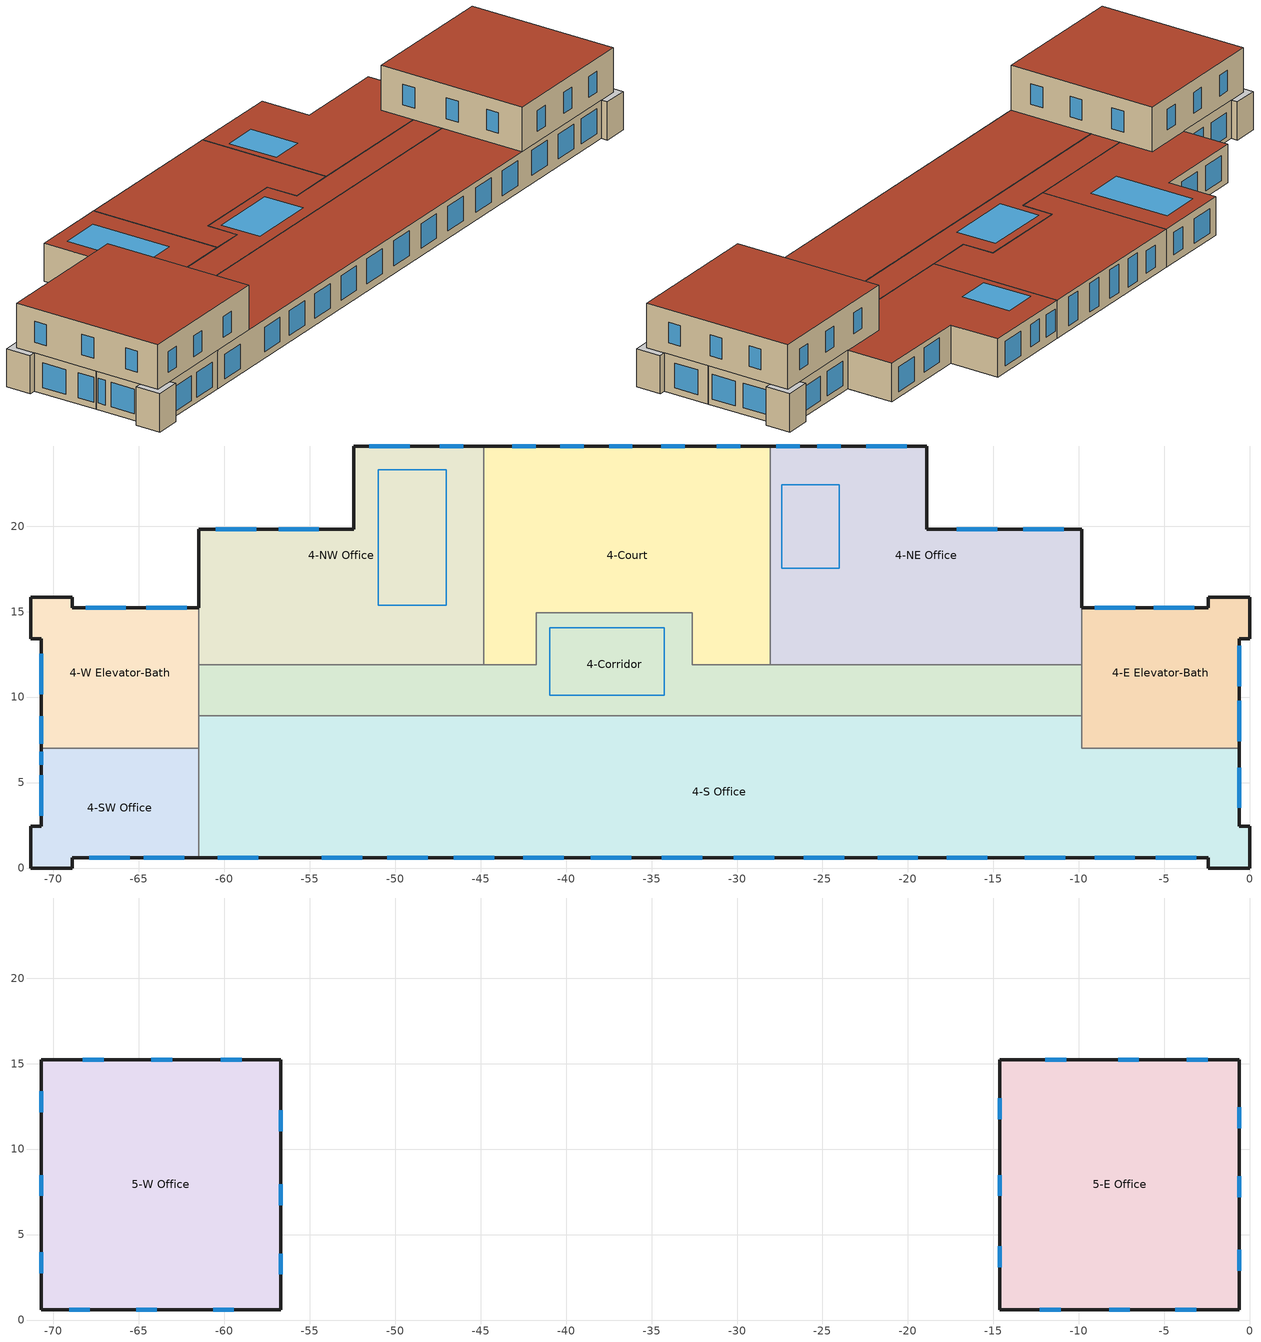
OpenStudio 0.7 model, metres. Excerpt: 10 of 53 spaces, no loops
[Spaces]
4-Court
 floor adiabatic (Exterior Floor): -28.04,24.69 -28.04,11.89 -32.61,11.89 -32.61,14.94 -41.76,14.94 -41.76,11.89 -44.81,11.89 -44.81,24.69 z12.65
 wall outside (Exterior Wall): -28.04,24.69 -44.81,24.69 z12.65:16.31
 wall to 4-Corridor (Interior Wall): -44.81,11.89 -41.76,11.89 -41.76,14.94 -32.61,14.94 -32.61,11.89 -28.04,11.89 z12.65:16.31
 wall to 4-NE Office (Interior Wall): -28.04,11.89 -28.04,24.69 z12.65:16.31
 wall to 4-NW Office (Interior Wall): -44.81,24.69 -44.81,11.89 z12.65:16.31
 window (Exterior Window): -33.06,24.69 -34.43,24.69 z13.15:15.89; -41.77,24.69 -43.14,24.69 z13.33:15.46; -29.8,24.69 -31.18,24.69 z13.16:15.9; -38.96,24.69 -40.33,24.69 z13.12:15.86; -36.12,24.69 -37.49,24.69 z13.19:15.94
 roof outside (Exterior Roof): -28.04,11.89 -28.04,24.69 -44.81,24.69 -44.81,11.89 -41.76,11.89 -41.76,14.94 -32.61,14.94 -32.61,11.89 z16.31
4-S Office
 floor adiabatic (Exterior Floor): -9.83,8.92 -9.83,7.01 -0.61,7.01 -0.61,2.44 0,2.44 0,0 -2.44,0 -2.44,0.61 -61.49,0.61 -61.49,8.92 z12.65
 wall outside (Exterior Wall): -61.49,0.61 -2.44,0.61 -2.44,0 0,0 0,2.44 -0.61,2.44 -0.61,7.01 z12.65:16.31
 wall to 4-E Elevator-Bath (Interior Wall): -0.61,7.01 -9.83,7.01 -9.83,8.92 z12.65:16.31
 wall to 4-SW Office (Interior Wall): -61.49,7.01 -61.49,0.61 z12.65:16.31
 wall to 4-W Elevator-Bath (Interior Wall): -61.49,8.92 -61.49,7.01 z12.65:16.31
 wall to 4-Corridor (Interior Wall): -9.83,8.92 -61.49,8.92 z12.65:16.31
 window (Exterior Window): -60.39,0.61 -58.02,0.61 z13.14:15.5; -0.61,3.52 -0.61,5.88 z13.25:15.62; -17.72,0.61 -15.35,0.61 z13.36:15.73; -21.78,0.61 -19.42,0.61 z13.4:15.76; -34.4,0.61 -32.04,0.61 z13.43:15.79; -30.19,0.61 -27.83,0.61 / -42.51,0.61 -40.14,0.61 / -38.54,0.61 -36.18,0.61 / -9.09,0.61 -6.72,0.61 / -5.51,0.61 -3.15,0.61 z13.39:15.75; -13.17,0.61 -10.81,0.61 z13.48:15.84; -54.28,0.61 -51.92,0.61 z13.26:15.62; -46.56,0.61 -44.2,0.61 z13.31:15.68; -26.1,0.61 -23.74,0.61 z13.39:15.76; -50.46,0.61 -48.1,0.61 z13.28:15.65
 ceiling adiabatic (Exterior Roof): -56.69,0.61 -56.69,8.92 -61.49,8.92 -61.49,0.61 z16.31; 0,0 0,2.44 -0.61,2.44 -0.61,7.01 -9.83,7.01 -9.83,8.92 -14.63,8.92 -14.63,0.61 -2.44,0.61 -2.44,0 z16.31
 roof outside (Exterior Roof): -14.63,0.61 -14.63,8.92 -56.69,8.92 -56.69,0.61 z16.31
4-NW Office
 floor adiabatic (Exterior Floor): -44.81,24.69 -44.81,11.89 -61.49,11.89 -61.49,19.81 -52.43,19.81 -52.43,24.69 z12.65
 wall outside (Exterior Wall): -44.81,24.69 -52.43,24.69 -52.43,19.81 -61.49,19.81 -61.49,15.24 z12.65:16.31
 wall to 4-W Elevator-Bath (Interior Wall): -61.49,15.24 -61.49,11.89 z12.65:16.31
 wall to 4-Corridor (Interior Wall): -61.49,11.89 -44.81,11.89 z12.65:16.31
 window (Exterior Window): -54.46,19.81 -56.82,19.81 z13.24:15.61; -49.15,24.69 -51.51,24.69 z13.18:15.54; -46.02,24.69 -47.39,24.69 z13.36:15.49; -58.13,19.81 -60.49,19.81 z13.25:15.61
 ceiling adiabatic (Exterior Roof): -56.69,11.89 -56.69,15.24 -61.49,15.24 -61.49,11.89 z16.31
 roof outside (Exterior Roof): -44.81,11.89 -44.81,24.69 -52.43,24.69 -52.43,19.81 -61.49,19.81 -61.49,15.24 -56.69,15.24 -56.69,11.89 z16.31
 skylight (Exterior Window): -47.02,15.37 -47.02,23.3 -50.99,23.3 -50.99,15.37 z16.31
4-E Elevator-Bath
 floor adiabatic (Exterior Floor): 0,15.85 0,13.41 -0.61,13.41 -0.61,7.01 -9.83,7.01 -9.83,15.24 -2.44,15.24 -2.44,15.85 z12.65
 wall outside (Exterior Wall): -0.61,7.01 -0.61,13.41 0,13.41 0,15.85 -2.44,15.85 -2.44,15.24 -9.83,15.24 z12.65:16.31
 wall to 4-NE Office (Interior Wall): -9.83,15.24 -9.83,11.89 z12.65:16.31
 wall to 4-Corridor (Interior Wall): -9.83,11.89 -9.83,8.92 z12.65:16.31
 window (Exterior Window): -6.7,15.24 -9.06,15.24 z13.24:15.6; -0.61,7.41 -0.61,9.77 z13.25:15.61; -3.26,15.24 -5.62,15.24 z13.19:15.55; -0.61,10.63 -0.61,13 z13.3:15.67
 ceiling adiabatic (Exterior Roof): -0.61,7.01 -0.61,13.41 0,13.41 0,15.85 -2.44,15.85 -2.44,15.24 -9.83,15.24 -9.83,7.01 z16.31
4-NE Office
 floor adiabatic (Exterior Floor): -18.9,24.69 -18.9,19.81 -9.83,19.81 -9.83,11.89 -28.04,11.89 -28.04,24.69 z12.65
 wall outside (Exterior Wall): -9.83,15.24 -9.83,19.81 -18.9,19.81 -18.9,24.69 -28.04,24.69 z12.65:16.31
 wall to 4-Corridor (Interior Wall): -28.04,11.89 -9.83,11.89 z12.65:16.31
 window (Exterior Window): -14.79,19.81 -17.15,19.81 z13.44:15.81; -23.94,24.69 -25.31,24.69 z13.5:15.63; -26.34,24.69 -27.71,24.69 z13.46:15.59; -20.07,24.69 -22.43,24.69 z13.26:15.62; -10.88,19.81 -13.24,19.81 z13.19:15.56
 ceiling adiabatic (Exterior Roof): -9.83,11.89 -9.83,15.24 -14.63,15.24 -14.63,11.89 z16.31
 roof outside (Exterior Roof): -14.63,11.89 -14.63,15.24 -9.83,15.24 -9.83,19.81 -18.9,19.81 -18.9,24.69 -28.04,24.69 -28.04,11.89 z16.31
 skylight (Exterior Window): -24.03,17.54 -24.03,22.41 -27.38,22.41 -27.38,17.54 z16.31
4-W Elevator-Bath
 floor adiabatic (Exterior Floor): -68.88,15.85 -68.88,15.24 -61.49,15.24 -61.49,7.01 -70.71,7.01 -70.71,13.41 -71.32,13.41 -71.32,15.85 z12.65
 wall outside (Exterior Wall): -61.49,15.24 -68.88,15.24 -68.88,15.85 -71.32,15.85 -71.32,13.41 -70.71,13.41 -70.71,7.01 z12.65:16.31
 wall to 4-Corridor (Interior Wall): -61.49,8.92 -61.49,11.89 z12.65:16.31
 wall to 4-SW Office (Interior Wall): -70.71,7.01 -61.49,7.01 z12.65:16.31
 window (Exterior Window): -70.71,8.86 -70.71,7.26 z13.27:15.63; -65.75,15.24 -68.11,15.24 z13.07:15.43; -62.2,15.24 -64.57,15.24 z13.12:15.48; -70.71,12.54 -70.71,10.18 z13.22:15.58
 ceiling adiabatic (Exterior Roof): -61.49,7.01 -61.49,15.24 -68.88,15.24 -68.88,15.85 -71.32,15.85 -71.32,13.41 -70.71,13.41 -70.71,7.01 z16.31
4-Corridor
 floor adiabatic (Exterior Floor): -32.61,14.94 -32.61,11.89 -9.83,11.89 -9.83,8.92 -61.49,8.92 -61.49,11.89 -41.76,11.89 -41.76,14.94 z12.65
 ceiling adiabatic (Exterior Roof): -56.69,8.92 -56.69,11.89 -61.49,11.89 -61.49,8.92 z16.31; -9.83,8.92 -9.83,11.89 -14.63,11.89 -14.63,8.92 z16.31
 roof outside (Exterior Roof): -14.63,8.92 -14.63,11.89 -32.61,11.89 -32.61,14.94 -41.76,14.94 -41.76,11.89 -56.69,11.89 -56.69,8.92 z16.31
 skylight (Exterior Window): -34.26,10.1 -34.26,14.06 -40.97,14.06 -40.97,10.1 z16.31
4-SW Office
 floor adiabatic (Exterior Floor): -61.49,7.01 -61.49,0.61 -68.88,0.61 -68.88,0 -71.32,0 -71.32,2.44 -70.71,2.44 -70.71,7.01 z12.65
 wall outside (Exterior Wall): -70.71,7.01 -70.71,2.44 -71.32,2.44 -71.32,0 -68.88,0 -68.88,0.61 -61.49,0.61 z12.65:16.31
 window (Exterior Window): -70.71,6.81 -70.71,6.05 / -70.71,5.41 -70.71,3.05 z13.32:15.68; -64.71,0.61 -62.35,0.61 z13.14:15.5; -67.9,0.61 -65.54,0.61 z13.15:15.51
 ceiling adiabatic (Exterior Roof): -68.88,0 -68.88,0.61 -61.49,0.61 -61.49,7.01 -70.71,7.01 -70.71,2.44 -71.32,2.44 -71.32,0 z16.31
5-E Office
 floor adiabatic (Exterior Floor): -0.61,15.24 -0.61,0.61 -14.63,0.61 -14.63,15.24 z16.31
 wall outside (Exterior Wall): -0.61,0.61 -0.61,15.24 -14.63,15.24 -14.63,0.61 -0.61,0.61 z16.31:20.57
 window (Exterior Window): -0.61,11.23 -0.61,12.45 z17.41:19.39; -0.61,2.88 -0.61,4.1 / -8.23,0.61 -7.01,0.61 / -14.63,4.31 -14.63,3.09 z17.4:19.38; -0.61,7.18 -0.61,8.4 z17.34:19.32; -10.74,15.24 -11.96,15.24 z17.54:19.52; -14.63,12.97 -14.63,11.75 z17.43:19.41; -6.48,15.24 -7.7,15.24 z17.5:19.48; -4.37,0.61 -3.15,0.61 z17.35:19.33; -2.47,15.24 -3.69,15.24 z17.46:19.44; -14.63,8.48 -14.63,7.26 / -12.29,0.61 -11.07,0.61 z17.32:19.3
 roof outside (Exterior Roof): -0.61,0.61 -0.61,15.24 -14.63,15.24 -14.63,0.61 z20.57
5-W Office
 floor adiabatic (Exterior Floor): -56.69,15.24 -56.69,0.61 -70.71,0.61 -70.71,15.24 z16.31
 wall outside (Exterior Wall): -56.69,15.24 -70.71,15.24 -70.71,0.61 -56.69,0.61 -56.69,15.24 z16.31:20.57
 window (Exterior Window): -67.05,15.24 -68.27,15.24 z17.43:19.41; -65.16,0.61 -63.94,0.61 z17.2:19.18; -70.71,8.48 -70.71,7.26 z17.46:19.44; -63.06,15.24 -64.27,15.24 / -56.69,2.67 -56.69,3.89 z17.41:19.39; -60.65,0.61 -59.43,0.61 z17.21:19.2; -56.69,11.05 -56.69,12.26 z17.37:19.36; -70.71,13.37 -70.71,12.15 z17.36:19.34; -56.69,6.72 -56.69,7.94 z17.33:19.31; -58.98,15.24 -60.2,15.24 z17.47:19.45; -69.08,0.61 -67.86,0.61 z17.28:19.26; -70.71,3.95 -70.71,2.73 z17.38:19.36
 roof outside (Exterior Roof): -56.69,0.61 -56.69,15.24 -70.71,15.24 -70.71,0.61 z20.57
[Site]
CHICAGO_IL_USA TMY2-94846: Latitude {deg}=41.78; Longitude {deg}=-87.75; Time Zone {hr}=-6; Elevation {m}=190; Terrain=City
[SizingPeriod:DesignDay] Barometric Pressure {Pa}=100761.6; Rain Indicator=0; Snow Indicator=0; Day of Month=21; Daylight Saving Time Indicator=0; Humidity Indicating Type=WetBulb; Dry-Bulb Temperature Range Modifier Type=DefaultMultipliers; Solar Model Indicator=AshraeClearSky
Name | Maximum Dry-Bulb Temperature {C} | Daily Dry-Bulb Temperature Range {deltaC} | Humidity Indicating Conditions at Maximum Dry-Bulb {BasedOnField A3} | Wind Speed {m/s} | Wind Direction {deg} | Sky Clearness | Month | Day Type
StLouis_MO_USA Heating 99.6% Conditions | -11.6 | 0 | -11.6 | 4.5 | 290 | 0 | 1 | WinterDesignDay
StLouis_MO_USA Cooling .4% Conditions DB=>MWB | 34 | 10.4 | 23.7 | 0 | 0 | 1 | 7 | SummerDesignDay
[Site:WaterMainsTemperature]
Calculation Method=Correlation; Annual Average Outdoor Air Temperature {C}=12.61; Maximum Difference In Monthly Average Outdoor Air Temperatures {deltaC}=25.2
[Site:GroundTemperature:BuildingSurface]
19.713, 19.665, 19.706, 19.745, 20.486, 22.11, 22.459, 22.554, 22.169, 20.607, 20.047, 19.805
[Building]
Wichita Courthouse: North Axis {deg}=0
[Construction]
Interior Wall: G01a 19mm gypsum board, F04 Wall air space resistance, G01a 19mm gypsum board
Exterior Window: New Glazing
Exterior Wall: M15 200mm heavyweight concrete, F04 Wall air space resistance, G01a 19mm gypsum board
Exterior Roof: M11 100mm lightweight concrete, F05 Ceiling air space resistance, F08 Metal surface, F16 Acoustic tile
Exterior Floor: M15 200mm heavyweight concrete
Interior Furnishings: StdWood 6in
[Material]
Name | Roughness | Thickness {m} | Conductivity {W/m-K} | Density {kg/m3} | Specific Heat {J/kg-K} | Thermal Absorptance | Solar Absorptance | Visible Absorptance
G01a 19mm gypsum board | MediumSmooth | 0.019 | 0.16 | 800 | 1090
M15 200mm heavyweight concrete | MediumRough | 0.2032 | 1.95 | 2240 | 900
M11 100mm lightweight concrete | MediumRough | 0.1016 | 0.53 | 1280 | 840
F08 Metal surface | Smooth | 0.0008 | 45.28 | 7824 | 500
F16 Acoustic tile | MediumSmooth | 0.0191 | 0.06 | 368 | 590
StdWood 6in | MediumSmooth | 0.15 | 0.12 | 540 | 1210 | 0.9 | 0.7 | 0.7
[Material:AirGap]
Name | Thermal Resistance {m2-K/W}
F04 Wall air space resistance | 0.15
F05 Ceiling air space resistance | 0.18
[WindowMaterial:SimpleGlazingSystem]
New Glazing: U-Factor {W/m2-K}=1.64; Solar Heat Gain Coefficient=0.45; Visible Transmittance=0.67
[ThermalZone] Multiplier=1; Thermostat=ThermostatSetpoint:DualSetpoint #2; Use Ideal Air Loads=No
4-Corridor Thermal Zone; 4-S Office Thermal Zone; 4-E Elevator-Bath Thermal Zone; 4-NE Office Thermal Zone; 5-E Office Thermal Zone; 4-SW Office Thermal Zone; 4-W Elevator-Bath Thermal Zone; 4-Court Thermal Zone; 4-NW Office Thermal Zone; 5-W Office Thermal Zone
[Space]
Name | Thermal Zone | Design Specification Outdoor Air Object
4-Corridor | 4-Corridor Thermal Zone | SZ DSOA 4-Corridor
4-S Office | 4-S Office Thermal Zone | SZ DSOA 4-S Office
4-E Elevator-Bath | 4-E Elevator-Bath Thermal Zone | SZ DSOA 4-E Elevator-Bath
4-NE Office | 4-NE Office Thermal Zone | SZ DSOA 4-NE Office
5-E Office | 5-E Office Thermal Zone | SZ DSOA 5-E Office
4-SW Office | 4-SW Office Thermal Zone | SZ DSOA 4-SW Office
4-W Elevator-Bath | 4-W Elevator-Bath Thermal Zone | SZ DSOA 4-W Elevator-Bath
4-Court | 4-Court Thermal Zone | SZ DSOA 4-Court
4-NW Office | 4-NW Office Thermal Zone | SZ DSOA 4-NW Office
5-W Office | 5-W Office Thermal Zone | SZ DSOA 5-W Office
[ThermostatSetpoint:DualSetpoint]
ThermostatSetpoint:DualSetpoint #2: Heating Setpoint Temperature Schedule=Heating Setpoint Schedule; Cooling Setpoint Temperature Schedule=Cooling Setpoint Schedule
[DesignSpecification:OutdoorAir] Outdoor Air Flow per Person {m3/s-person}=0.00944
SZ DSOA 4-W Elevator-Bath; SZ DSOA 4-SW Office; SZ DSOA 5-W Office; SZ DSOA 4-Corridor; SZ DSOA 4-NW Office; SZ DSOA 4-Court; SZ DSOA 4-NE Office; SZ DSOA 4-S Office; SZ DSOA 5-E Office; SZ DSOA 4-E Elevator-Bath
[Lights:Definition] Design Level Calculation Method=Watts/Area; Watts per Space Floor Area {W/m2}=11.83
5-E Office Lights Definition; 4-S Office Lights Definition; 4-Corridor Lights Definition; 4-Court Lights Definition; 4-NE Office Lights Definition; 4-NW Office Lights Definition; 5-W Office Lights Definition; 4-E Elevator-Bath Lights Definition; 4-W Elevator-Bath Lights Definition; 4-SW Office Lights Definition
[Lights]
Name | Lights Definition | Space or SpaceType | Schedule
5-E Office Lights | 5-E Office Lights Definition | 5-E Office | Office Lights Schedule
4-S Office Lights | 4-S Office Lights Definition | 4-S Office | Office Lights Schedule
4-Corridor Lights | 4-Corridor Lights Definition | 4-Corridor | Corridor Lights Schedule
4-Court Lights | 4-Court Lights Definition | 4-Court | Office Lights Schedule
4-NE Office Lights | 4-NE Office Lights Definition | 4-NE Office | Office Lights Schedule
4-NW Office Lights | 4-NW Office Lights Definition | 4-NW Office | Office Lights Schedule
5-W Office Lights | 5-W Office Lights Definition | 5-W Office | Office Lights Schedule
4-E Elevator-Bath Lights | 4-E Elevator-Bath Lights Definition | 4-E Elevator-Bath | Office Lights Schedule
4-W Elevator-Bath Lights | 4-W Elevator-Bath Lights Definition | 4-W Elevator-Bath | Office Lights Schedule
4-SW Office Lights | 4-SW Office Lights Definition | 4-SW Office | Office Lights Schedule
[People:Definition] Number of People Calculation Method=People/Area; People per Space Floor Area {person/m2}=0.032292; Fraction Radiant=0.3
5-W Office People Definition; 4-W Elevator-Bath People Definition; 4-SW Office People Definition; 5-E Office People Definition; 4-NW Office People Definition; 4-Corridor People Definition; 4-Court People Definition; 4-NE Office People Definition; 4-E Elevator-Bath People Definition; 4-S Office People Definition
[People] Number of People Schedule=Office Occupancy Schedule; Activity Level Schedule=Office Activity Schedule
Name | People Definition | Space or SpaceType
5-W Office People | 5-W Office People Definition | 5-W Office
4-W Elevator-Bath People | 4-W Elevator-Bath People Definition | 4-W Elevator-Bath
4-SW Office People | 4-SW Office People Definition | 4-SW Office
5-E Office People | 5-E Office People Definition | 5-E Office
4-NW Office People | 4-NW Office People Definition | 4-NW Office
4-Corridor People | 4-Corridor People Definition | 4-Corridor
4-Court People | 4-Court People Definition | 4-Court
4-NE Office People | 4-NE Office People Definition | 4-NE Office
4-E Elevator-Bath People | 4-E Elevator-Bath People Definition | 4-E Elevator-Bath
4-S Office People | 4-S Office People Definition | 4-S Office
[ElectricEquipment:Definition]
Name | Design Level Calculation Method | Watts per Space Floor Area {W/m2} | Design Level {W}
4-SW Office ElectricEquipment Definition; 5-E Office ElectricEquipment Definition; 5-W Office ElectricEquipment Definition; 4-S Office ElectricEquipment Definition; 4-NW Office ElectricEquipment Definition; 4-NE Office ElectricEquipment Definition | Watts/Area | 8.0729
4-Court ElectricEquipment Definition; 4-Corridor ElectricEquipment Definition | Watts/Area | 4
W Elevator Motor Definition; E Elevator Motor Definition | EquipmentLevel |  | 5000
4-W Elevator-Bath ElectricEquipment Definition; 4-E Elevator-Bath ElectricEquipment Definition | Watts/Area | 0
[ElectricEquipment]
Name | Electric Equipment Definition | Space or SpaceType | Schedule
4-SW Office ElectricEquipment | 4-SW Office ElectricEquipment Definition | 4-SW Office | Office Equipment Schedule
4-Court ElectricEquipment | 4-Court ElectricEquipment Definition | 4-Court | Office Equipment Schedule
W Elevator Motor | W Elevator Motor Definition | 4-W Elevator-Bath | Office Equipment Schedule
5-E Office ElectricEquipment | 5-E Office ElectricEquipment Definition | 5-E Office | Office Equipment Schedule
4-Corridor ElectricEquipment | 4-Corridor ElectricEquipment Definition | 4-Corridor | Office Equipment Schedule
E Elevator Motor | E Elevator Motor Definition | 4-W Elevator-Bath | Elevator Motor
4-W Elevator-Bath ElectricEquipment | 4-W Elevator-Bath ElectricEquipment Definition | 4-W Elevator-Bath | Office Equipment Schedule
5-W Office ElectricEquipment | 5-W Office ElectricEquipment Definition | 5-W Office | Office Equipment Schedule
4-E Elevator-Bath ElectricEquipment | 4-E Elevator-Bath ElectricEquipment Definition | 4-E Elevator-Bath | Office Equipment Schedule
4-S Office ElectricEquipment | 4-S Office ElectricEquipment Definition | 4-S Office | Office Equipment Schedule
4-NW Office ElectricEquipment | 4-NW Office ElectricEquipment Definition | 4-NW Office | Office Equipment Schedule
4-NE Office ElectricEquipment | 4-NE Office ElectricEquipment Definition | 4-NE Office | Office Equipment Schedule
[InternalMass:Definition] Construction=Interior Furnishings; Design Level Calculation Method=SurfaceArea
Name | Surface Area {m2}
4-SW OFFICE Internal Mass Definition | 123.24
4-NE OFFICE Internal Mass Definition | 377.84
4-E ELEVATOR-BATH Internal Mass Definition; 4-W ELEVATOR-BATH Internal Mass Definition | 156.96
4-S OFFICE Internal Mass Definition | 981.46
4-COURT Internal Mass Definition | 373.48
4-CORRIDOR Internal Mass Definition | 362.8
5-E OFFICE Internal Mass Definition; 5-W OFFICE Internal Mass Definition | 410.26
4-NW OFFICE Internal Mass Definition | 338.82
[InternalMass]
Name | Internal Mass Definition | Space or SpaceType
4-SW OFFICE Internal Mass | 4-SW OFFICE Internal Mass Definition | 4-SW Office
4-NE OFFICE Internal Mass | 4-NE OFFICE Internal Mass Definition | 4-NE Office
4-E ELEVATOR-BATH Internal Mass | 4-E ELEVATOR-BATH Internal Mass Definition | 4-E Elevator-Bath
4-W ELEVATOR-BATH Internal Mass | 4-W ELEVATOR-BATH Internal Mass Definition | 4-W Elevator-Bath
4-S OFFICE Internal Mass | 4-S OFFICE Internal Mass Definition | 4-S Office
4-COURT Internal Mass | 4-COURT Internal Mass Definition | 4-Court
4-CORRIDOR Internal Mass | 4-CORRIDOR Internal Mass Definition | 4-Corridor
5-E OFFICE Internal Mass | 5-E OFFICE Internal Mass Definition | 5-E Office
4-NW OFFICE Internal Mass | 4-NW OFFICE Internal Mass Definition | 4-NW Office
5-W OFFICE Internal Mass | 5-W OFFICE Internal Mass Definition | 5-W Office
[Schedule:Compact]
Heating Setpoint Schedule: Through: 12/31, For: Weekdays, Until: 07:00, 16.66, Until: 18:00, 22.22, Until: 24:00, 16.66, For SummerDesignDay, Until: 24:00, 16.66, For: Saturday, Until: 08:00, 16.66, Until: 12:00, 22.22, Until: 24:00, 16.66, For: WinterDesignDay, Until: 24:00, 22.22, For: Sunday Holidays AllOtherDays, Until: 24:00, 16.66
Cooling Setpoint Schedule: Through: 12/31, For: Weekdays SummerDesignDay, Until: 07:00, 30, Until: 18:00, 23.33, Until: 24:00, 30, For: Saturday, Until: 08:00, 30, Until: 12:00, 23.33, Until: 24:00, 30, For WinterDesignDay, Until: 24:00, 30, For: Sunday Holidays AllOtherDays, Until: 24:00, 30
Office Lights Schedule: Through: 12/31, For: Weekdays, Until: 05:00, .25, Until: 7:00, .25, Until: 13:00, 1, Until: 17:00, 1, Until: 18:00, 0.5, Until: 20:00, .5, Until: 22:00, .5, Until: 23:00, .25, Until: 24:00, .25, For: SummerDesignDay, Until: 24:00, 1, For: Saturday, Until: 06:00, .25, Until: 08:00, .25, Until: 12:00, .4, Until: 17:00, .4, Until: 24:00, .25, For: WinterDesignDay, Until: 24:00, 0, For: Sunday Holidays AllOtherDays, Until: 24:00, .25
Office Occupancy Schedule: Through: 12/31, For: Weekdays, Until: 06:00, 0, Until: 07:00, 0.1, Until: 08:00, 0.2, Until: 12:00, 0.95, Until: 13:00, 0.5, Until: 17:00, 0.95, Until: 18:00, 0.3, Until: 22:00, 0.1, Until: 24:00, 0.05, For: SummerDesignDay, Until: 06:00, 0, Until: 22:00, 1, Until: 24:00, 0.05, For: Saturday, Until: 08:00, 0, Until: 09:00, 0.1, Until: 12:00, 0.1, Until: 17:00, 0.1, Until: 19:00, 0, Until: 24:00, 0, For: WinterDesignDay, Until: 24:00, 0, For: Sunday Holidays AllOtherDays, Until: 06:00, 0, Until: 18:00, 0, Until: 24:00, 0
Office Activity Schedule: Through: 12/31, For: AllDays, Until: 24:00, 120
Corridor Lights Schedule: Through: 12/31, For: Weekdays, Until: 05:00, .25, Until: 08:00, .25, Until: 12:00, .75, Until: 17:00, .75, Until: 18:00, .35, Until: 20:00, .35, Until: 22:00, .35, Until: 23:00, .25, Until: 24:00, .25, For: SummerDesignDay, Until: 24:00, 1, For: Saturday, Until: 06:00, .25, Until: 08:00, .25, Until: 12:00, .3, Until: 17:00, .3, Until: 24:00, .25, For: WinterDesignDay, Until: 24:00, 0, For: Sunday Holidays AllOtherDays, Until: 24:00, .25
Office Equipment Schedule: Through: 12/31, For: Weekdays, Until: 08:00, 0.3, Until: 12:00, 0.9, Until: 13:00, 0.8, Until: 17:00, 0.9, Until: 22:00, 0.5, Until: 24:00, 0.3, For: SummerDesignDay, Until: 24:00, 1, For: Saturday, Until: 06:00, 0.3, Until: 08:00, 0.4, Until: 12:00, 0.5, Until: 17:00, 0.4, Until: 24:00, 0.3, For: WinterDesignDay, Until: 24:00, 0, For: Sunday Holidays AllOtherDays, Until: 24:00, 0.3
Elevator Motor: Through: 12/31, For: Weekdays SummerDesignDay, Until: 7:00, 0, Until: 9:00, .5, Until: 12:00, .15, Until: 13:00, .5, Until: 16:00, .15, Until: 17:00, .5, Until: 18:00, .1, Until: 24:00, 0, For: AllOtherDays, Until: 24:00, 0
